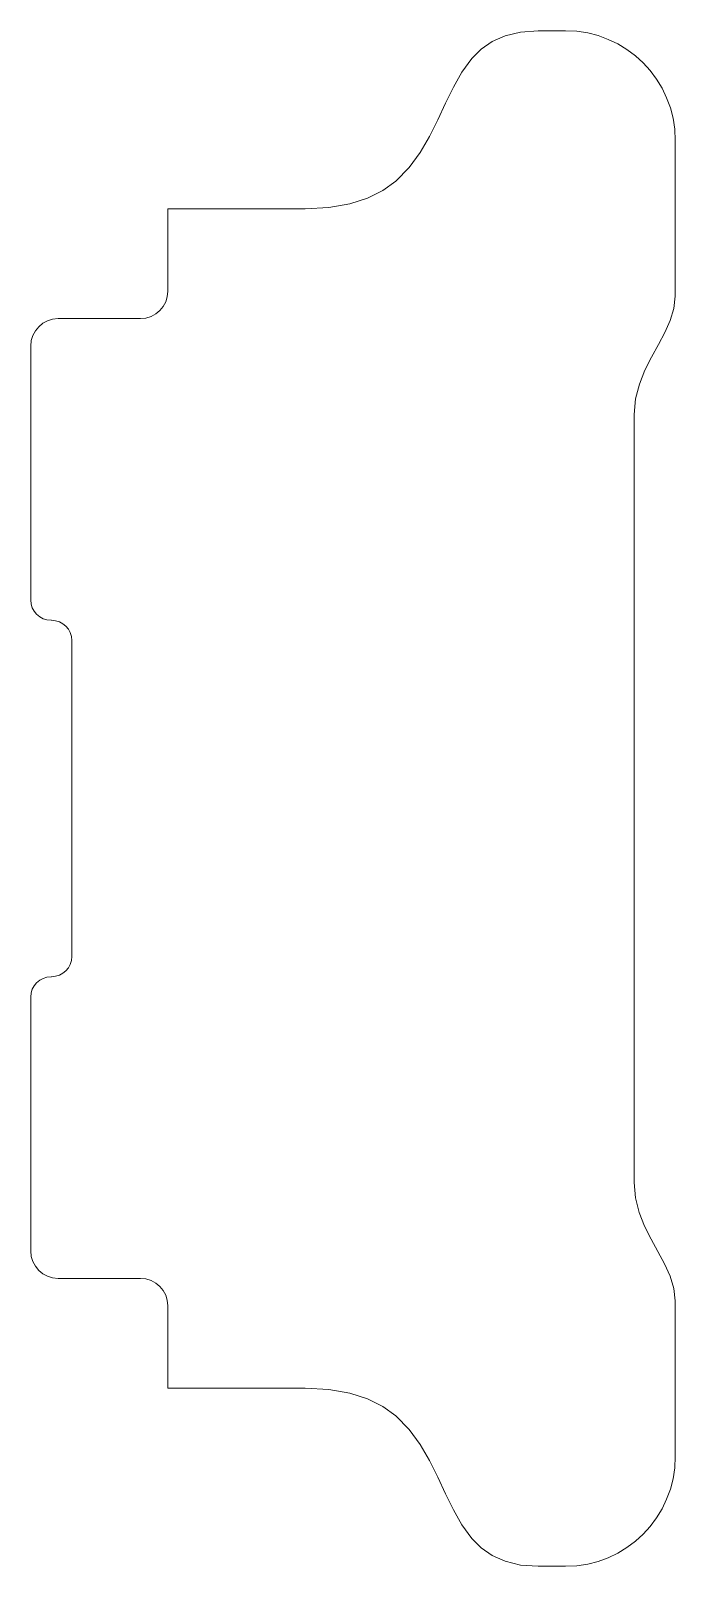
# Model space of a CAD drawing. Header units: millimetres. Extents: x 10 to 33.5, y -15 to 41.
import ezdxf

# ---------------------------------------------------------------- set-up
doc = ezdxf.new("R2010")
doc.units = ezdxf.units.MM

msp = doc.modelspace()

# ---------------------------------------------------------------- linework, layer by layer
at = {"color": 7, "linetype": 'Continuous', "lineweight": 15}
for p, q in [((29.487, 41.013), (28.487, 41.013)), ((33.487, 31.338), (33.487, 37.013)), ((14.987, 34.513), (14.987, 31.513)), ((19.987, 34.513), (14.987, 34.513)), ((13.987, 30.513), (10.987, 30.513)), ((9.987, 29.513), (9.987, 20.253)), ((31.987, -0.987), (31.987, 27.013)), ((10.727, 19.513), (10.747, 19.513)), ((11.487, 18.773), (11.487, 7.253)), ((10.747, 6.513), (10.727, 6.513)), ((9.987, 5.773), (9.987, -3.487)), ((10.987, -4.487), (13.987, -4.487)), ((14.987, -5.487), (14.987, -8.487)), ((33.487, -10.987), (33.487, -5.311)), ((14.987, -8.487), (19.987, -8.487)), ((28.487, -14.987), (29.487, -14.987))]:
    msp.add_line(p, q, dxfattribs=at)
at = {"color": 7, "linetype": 'Continuous', "lineweight": 15, "flags": 128}
for points in [[(28.487, 41.013), (27.839, 40.966), (27.285, 40.831), (26.814, 40.618), (26.413, 40.337), (26.071, 39.998), (25.708, 39.506), (25.396, 38.957), (25.111, 38.369), (24.831, 37.763), (24.532, 37.157), (24.191, 36.57), (23.786, 36.021), (23.294, 35.529), (22.821, 35.189), (22.266, 34.908), (21.616, 34.695), (20.861, 34.56), (19.987, 34.513)], [(31.987, 27.013), (32.039, 27.592), (32.179, 28.129), (32.381, 28.634), (32.62, 29.112), (32.871, 29.572), (33.105, 30.013), (33.301, 30.449), (33.437, 30.888), (33.487, 31.338)], [(33.487, -5.311), (33.435, -4.854), (33.295, -4.407), (33.093, -3.962), (32.854, -3.513), (32.603, -3.052), (32.369, -2.581), (32.173, -2.084), (32.037, -1.555), (31.987, -0.987)], [(19.987, -8.487), (20.861, -8.534), (21.616, -8.669), (22.266, -8.882), (22.821, -9.163), (23.294, -9.502), (23.786, -9.994), (24.191, -10.543), (24.532, -11.131), (24.831, -11.737), (25.111, -12.343), (25.396, -12.93), (25.708, -13.479), (26.071, -13.971), (26.413, -14.311), (26.814, -14.592), (27.285, -14.805), (27.839, -14.94), (28.487, -14.987)]]:
    msp.add_lwpolyline(points, dxfattribs=at)
at = {"color": 7, "linetype": 'Continuous', "lineweight": 15}
for centre, radius, start, end in [((29.487, 37.013), 4, 0, 90), ((13.987, 31.513), 1, 270, 0), ((10.987, 29.513), 1, 90, 180), ((10.727, 20.253), 0.74, 180, 270), ((10.747, 18.773), 0.74, 0, 90), ((10.747, 7.253), 0.74, 270, 0), ((10.727, 5.773), 0.74, 90, 180), ((10.987, -3.487), 1, 180, 270), ((13.987, -5.487), 1, 0, 90), ((29.487, -10.987), 4, 270, 0)]:
    msp.add_arc(centre, radius, start, end, dxfattribs=at)

doc.saveas('drawing.dxf')
